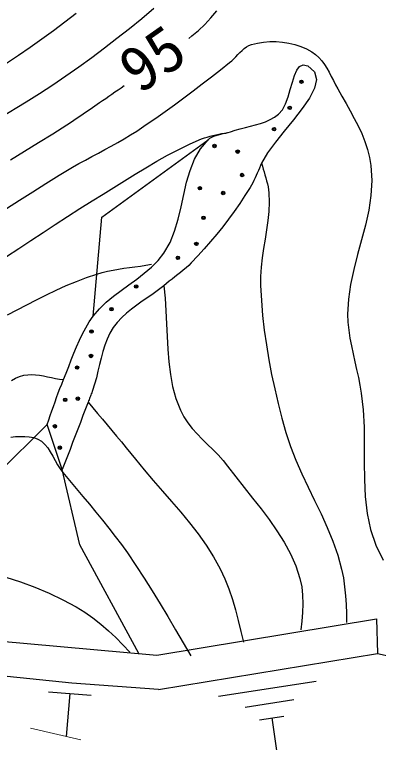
# Model space of a CAD drawing. Units: millimetres, scale not verified. Extents: x 40000 to 680000, y 20000 to 380000.
# Drawn here: x 228530 to 239100, y 277012 to 298164 of the extents above; entities that cross this region are included whole.
import ezdxf
from ezdxf.enums import TextEntityAlignment as Align

# ---------------------------------------------------------------- set-up
doc = ezdxf.new("R2010")
doc.units = ezdxf.units.MM
doc.header["$LTSCALE"] = 1000
doc.layers.add('M-BGD', color=7, linetype='Continuous', lineweight=25)
doc.layers.add('M-WORK', color=1, linetype='Continuous', lineweight=13)
doc.styles.add('ＭＳ ゴシック', font='')
doc.styles.get('ＭＳ ゴシック').set_extended_font_data('MS Gothic')

msp = doc.modelspace()

# ---------------------------------------------------------------- linework, layer by layer
at = {"layer": 'M-BGD'}
for p, q in [((232222, 298053), (232575, 298348)), ((234235, 298069), (234403, 298273)), ((229992, 297949), (230320, 298204)), ((231865, 297762), (232222, 298053)), ((234059, 297875), (234235, 298069)), ((229660, 297700), (229992, 297949)), ((233870, 297699), (234059, 297875)), ((229324, 297455), (229660, 297700)), ((231505, 297475), (231865, 297762)), ((233683, 297544), (233777, 297621)), ((233777, 297621), (233870, 297699)), ((228984, 297215), (229324, 297455)), ((231141, 297192), (231505, 297475)), ((233589, 297468), (233683, 297544)), ((228642, 296980), (228984, 297215)), ((230772, 296915), (231141, 297192)), ((235200, 297176), (235266, 297223)), ((235266, 297223), (235336, 297262)), ((235336, 297262), (235412, 297291)), ((235412, 297291), (235585, 297334)), ((235585, 297334), (235763, 297362)), ((235763, 297362), (235945, 297376)), ((235945, 297376), (236128, 297376)), ((236128, 297376), (236311, 297362)), ((236311, 297362), (236493, 297333)), ((236493, 297333), (236671, 297291)), ((236671, 297291), (236843, 297235)), ((236843, 297235), (237009, 297165)), ((228296, 296750), (228642, 296980)), ((234960, 296940), (235018, 297002)), ((235018, 297002), (235077, 297063)), ((235077, 297063), (235137, 297122)), ((235137, 297122), (235200, 297176)), ((237009, 297165), (237165, 297081)), ((237165, 297081), (237271, 297007)), ((237271, 297007), (237367, 296920)), ((230400, 296644), (230772, 296915)), ((234512, 296561), (234776, 296767)), ((234776, 296767), (234840, 296821)), ((234840, 296821), (234901, 296879)), ((234901, 296879), (234960, 296940)), ((237367, 296920), (237452, 296822)), ((237452, 296822), (237530, 296716)), ((230023, 296379), (230400, 296644)), ((234247, 296355), (234512, 296561)), ((236660, 296390), (236729, 296549)), ((236729, 296549), (236811, 296659)), ((236811, 296659), (236914, 296706)), ((236914, 296706), (237044, 296673)), ((237044, 296673), (237241, 296500)), ((237530, 296716), (237601, 296603)), ((237601, 296603), (237668, 296486)), ((229642, 296121), (230023, 296379)), ((233982, 296150), (234247, 296355)), ((236599, 296197), (236660, 296390)), ((237241, 296500), (237300, 296281)), ((237668, 296486), (237731, 296365)), ((237731, 296365), (237792, 296244)), ((233716, 295946), (233982, 296150)), ((236540, 295986), (236599, 296197)), ((237300, 296281), (237244, 296024)), ((237792, 296244), (237854, 296124)), ((229256, 295871), (229642, 296121)), ((231355, 295853), (231445, 295915)), ((231445, 295915), (231535, 295977)), ((231535, 295977), (231625, 296039)), ((231625, 296039), (231715, 296101)), ((233448, 295744), (233716, 295946)), ((236477, 295773), (236540, 295986)), ((237244, 296024), (237098, 295737)), ((237854, 296124), (237916, 296008)), ((237916, 296008), (238037, 295795)), ((228865, 295628), (229256, 295871)), ((231086, 295667), (231176, 295729)), ((231176, 295729), (231265, 295791)), ((231265, 295791), (231355, 295853)), ((233179, 295544), (233448, 295744)), ((236404, 295572), (236477, 295773)), ((237098, 295737), (236887, 295429)), ((238037, 295795), (238159, 295581)), ((228092, 295163), (228865, 295628)), ((230728, 295418), (230862, 295511)), ((230862, 295511), (230996, 295604)), ((230996, 295604), (231086, 295667)), ((232907, 295347), (233179, 295544)), ((236313, 295398), (236404, 295572)), ((238159, 295581), (238280, 295365)), ((230459, 295233), (230594, 295325)), ((230594, 295325), (230728, 295418)), ((232633, 295154), (232907, 295347)), ((236200, 295267), (236313, 295398)), ((236887, 295429), (236634, 295107)), ((238280, 295365), (238398, 295147)), ((230188, 295051), (230323, 295141)), ((230323, 295141), (230459, 295233)), ((232357, 294965), (232633, 295154)), ((235816, 295050), (235952, 295110)), ((235952, 295110), (236080, 295181)), ((236080, 295181), (236200, 295267)), ((236634, 295107), (236365, 294780)), ((238398, 295147), (238510, 294927)), ((229776, 294784), (229914, 294872)), ((229914, 294872), (230051, 294961)), ((230051, 294961), (230188, 295051)), ((232077, 294780), (232357, 294965)), ((235086, 294847), (235234, 294884)), ((235234, 294884), (235383, 294920)), ((235383, 294920), (235530, 294958)), ((235530, 294958), (235675, 295001)), ((235675, 295001), (235816, 295050)), ((238510, 294927), (238613, 294704)), ((229228, 294446), (229638, 294698)), ((229638, 294698), (229776, 294784)), ((231713, 294556), (231896, 294666)), ((231896, 294666), (232077, 294780)), ((234207, 294627), (234291, 294648)), ((234291, 294648), (234375, 294667)), ((234321, 294632), (234386, 294654)), ((234375, 294667), (234460, 294685)), ((234386, 294654), (234454, 294673)), ((234454, 294673), (234523, 294689)), ((234460, 294685), (234545, 294703)), ((234523, 294689), (234593, 294705)), ((234545, 294703), (234630, 294721)), ((234593, 294705), (234663, 294721)), ((234630, 294721), (234714, 294739)), ((234663, 294721), (234732, 294738)), ((234714, 294739), (234798, 294760)), ((234732, 294738), (234798, 294760)), ((234798, 294760), (234940, 294806)), ((234940, 294806), (235086, 294847)), ((236365, 294780), (236105, 294455)), ((238613, 294704), (238704, 294477)), ((228819, 294194), (229228, 294446)), ((231067, 292280), (234149, 294525)), ((231340, 294344), (231527, 294449)), ((231527, 294449), (231713, 294556)), ((233627, 294404), (233962, 294548)), ((233927, 294259), (234149, 294525)), ((233962, 294548), (234043, 294578)), ((234043, 294578), (234125, 294604)), ((234125, 294604), (234207, 294627)), ((234149, 294525), (234201, 294568)), ((234201, 294568), (234259, 294603)), ((234259, 294603), (234321, 294632)), ((236105, 294455), (235877, 294141)), ((238704, 294477), (238781, 294247)), ((230964, 294140), (231152, 294241)), ((231152, 294241), (231340, 294344)), ((232976, 294078), (233299, 294247)), ((233299, 294247), (233627, 294404)), ((233757, 293959), (233927, 294259)), ((238781, 294247), (238842, 294013)), ((228408, 293944), (228819, 294194)), ((230587, 293935), (230775, 294038)), ((230775, 294038), (230964, 294140)), ((232658, 293900), (232976, 294078)), ((235877, 294141), (235706, 293846)), ((238842, 294013), (238883, 293773)), ((230214, 293725), (230400, 293831)), ((230400, 293831), (230587, 293935)), ((232343, 293714), (232658, 293900)), ((233628, 293634), (233757, 293959)), ((235706, 293846), (235674, 293775)), ((235706, 293846), (235729, 293760)), ((229825, 293493), (230214, 293725)), ((232031, 293523), (232343, 293714)), ((233528, 293289), (233628, 293634)), ((235611, 293631), (235580, 293559)), ((235642, 293703), (235611, 293631)), ((235674, 293775), (235642, 293703)), ((235729, 293760), (235753, 293675)), ((235753, 293675), (235778, 293589)), ((235778, 293589), (235804, 293504)), ((238883, 293773), (238909, 293340)), ((229439, 293255), (229825, 293493)), ((231720, 293330), (232031, 293523)), ((235516, 293415), (235483, 293344)), ((235548, 293487), (235516, 293415)), ((235580, 293559), (235548, 293487)), ((235804, 293504), (235829, 293419)), ((235829, 293419), (235852, 293333)), ((229056, 293014), (229439, 293255)), ((231410, 293135), (231720, 293330)), ((233445, 292933), (233528, 293289)), ((235411, 293205), (235371, 293138)), ((235448, 293274), (235411, 293205)), ((235483, 293344), (235448, 293274)), ((235852, 293333), (235874, 293247)), ((235874, 293247), (235892, 293160)), ((238909, 293340), (238882, 292909)), ((228674, 292770), (229056, 293014)), ((231100, 292941), (231410, 293135)), ((235371, 293138), (235223, 292903)), ((235892, 293160), (235906, 293073)), ((235906, 293073), (235915, 292985)), ((235915, 292985), (235924, 292715)), ((228291, 292527), (228674, 292770)), ((230427, 292528), (230788, 292751)), ((230788, 292751), (231100, 292941)), ((233367, 292572), (233445, 292933)), ((235223, 292903), (235069, 292671)), ((238882, 292909), (238816, 292478)), ((233282, 292215), (233367, 292572)), ((235069, 292671), (234909, 292442)), ((235924, 292715), (235912, 292445)), ((230069, 292300), (230427, 292528)), ((234909, 292442), (234745, 292217)), ((235912, 292445), (235886, 292175)), ((238816, 292478), (238721, 292048)), ((229713, 292067), (230069, 292300)), ((230816, 289404), (231067, 292280)), ((233179, 291867), (233282, 292215)), ((234745, 292217), (234576, 291996)), ((235886, 292175), (235849, 291906)), ((229359, 291832), (229713, 292067)), ((234576, 291996), (234402, 291779)), ((235849, 291906), (235806, 291636)), ((238721, 292048), (238609, 291618)), ((229006, 291596), (229359, 291832)), ((233045, 291537), (233179, 291867)), ((234402, 291779), (234223, 291565)), ((228651, 291361), (229006, 291596)), ((232869, 291232), (233045, 291537)), ((234223, 291565), (234040, 291355)), ((235806, 291636), (235762, 291366)), ((238609, 291618), (238492, 291187)), ((228295, 291129), (228651, 291361)), ((234040, 291355), (233852, 291149)), ((235762, 291366), (235722, 291097)), ((232699, 291018), (232869, 291232)), ((233852, 291149), (233661, 290948)), ((235722, 291097), (235691, 290827)), ((238492, 291187), (238382, 290756)), ((232027, 290834), (232186, 290857)), ((232186, 290857), (232346, 290881)), ((232346, 290881), (232505, 290908)), ((232507, 290824), (232699, 291018)), ((233587, 290875), (233511, 290804)), ((233661, 290948), (233587, 290875)), ((230922, 290622), (231076, 290667)), ((231076, 290667), (231232, 290705)), ((231232, 290705), (231389, 290737)), ((231389, 290737), (231548, 290765)), ((231548, 290765), (231707, 290790)), ((231707, 290790), (231867, 290812)), ((231867, 290812), (232027, 290834)), ((232078, 290475), (232298, 290644)), ((232298, 290644), (232507, 290824)), ((233352, 290670), (233271, 290606)), ((233432, 290736), (233352, 290670)), ((233511, 290804), (233432, 290736)), ((235691, 290827), (235673, 290556)), ((238382, 290756), (238289, 290324)), ((230324, 290408), (230621, 290520)), ((230621, 290520), (230922, 290622)), ((231852, 290311), (232078, 290475)), ((233024, 290414), (232942, 290350)), ((233106, 290478), (233024, 290414)), ((233189, 290542), (233106, 290478)), ((233271, 290606), (233189, 290542)), ((235673, 290556), (235674, 290286)), ((229741, 290156), (230031, 290286)), ((230031, 290286), (230324, 290408)), ((231624, 290148), (231852, 290311)), ((232862, 290284), (232712, 290166)), ((232942, 290350), (232862, 290284)), ((232862, 290284), (232901, 289919)), ((235674, 290286), (235698, 289854)), ((238289, 290324), (238227, 289889)), ((229168, 289878), (229453, 290019)), ((229453, 290019), (229741, 290156)), ((231402, 289981), (231624, 290148)), ((232557, 290052), (232398, 289942)), ((232712, 290166), (232557, 290052)), ((228884, 289732), (229168, 289878)), ((230992, 289613), (231189, 289804)), ((231189, 289804), (231402, 289981)), ((232239, 289832), (232081, 289721)), ((232398, 289942), (232239, 289832)), ((232901, 289919), (232927, 289551)), ((235698, 289854), (235735, 289422)), ((238227, 289889), (238205, 289453)), ((228320, 289435), (228602, 289584)), ((228602, 289584), (228884, 289732)), ((230816, 289404), (230992, 289613)), ((231927, 289606), (231780, 289486)), ((232081, 289721), (231927, 289606)), ((230700, 289237), (230816, 289404)), ((231641, 289357), (231513, 289219)), ((231780, 289486), (231641, 289357)), ((232927, 289551), (232945, 289180)), ((235735, 289422), (235784, 288992)), ((238205, 289453), (238215, 289222)), ((230595, 289063), (230700, 289237)), ((231513, 289219), (231398, 289069)), ((232945, 289180), (232960, 288808)), ((238215, 289222), (238238, 288991)), ((230499, 288883), (230595, 289063)), ((231398, 289069), (231300, 288905)), ((235784, 288992), (235844, 288562)), ((238238, 288991), (238272, 288762)), ((230411, 288699), (230499, 288883)), ((231218, 288733), (231150, 288554)), ((231300, 288905), (231218, 288733)), ((232960, 288808), (232980, 288438)), ((238272, 288762), (238314, 288533)), ((230251, 288320), (230329, 288511)), ((230329, 288511), (230411, 288699)), ((231150, 288554), (231092, 288370)), ((235844, 288562), (235915, 288134)), ((238314, 288533), (238362, 288305)), ((230176, 288129), (230251, 288320)), ((231092, 288370), (231042, 288182)), ((232980, 288438), (233009, 288071)), ((238362, 288305), (238414, 288077)), ((230102, 287937), (230176, 288129)), ((231042, 288182), (230997, 287992)), ((235915, 288134), (235996, 287707)), ((230027, 287745), (230102, 287937)), ((230997, 287992), (230952, 287802)), ((233009, 288071), (233055, 287708)), ((238414, 288077), (238466, 287849)), ((228672, 287645), (228798, 287681)), ((228798, 287681), (228912, 287698)), ((228912, 287698), (229026, 287703)), ((229026, 287703), (229141, 287698)), ((229141, 287698), (229256, 287684)), ((229256, 287684), (229372, 287664)), ((229372, 287664), (229488, 287641)), ((229950, 287556), (230027, 287745)), ((230952, 287802), (230906, 287612)), ((233055, 287708), (233122, 287351)), ((235996, 287707), (236086, 287283)), ((238466, 287849), (238517, 287621)), ((228436, 287533), (228552, 287595)), ((228552, 287595), (228672, 287645)), ((229488, 287641), (229603, 287616)), ((229603, 287616), (229719, 287592)), ((229719, 287592), (229835, 287571)), ((229835, 287571), (229950, 287556)), ((229898, 287427), (229950, 287556)), ((230906, 287612), (230855, 287424)), ((238517, 287621), (238563, 287392)), ((229799, 287168), (229848, 287298)), ((229848, 287298), (229898, 287427)), ((230855, 287424), (230796, 287240)), ((233122, 287351), (233218, 287002)), ((236086, 287283), (236186, 286860)), ((238563, 287392), (238602, 287163)), ((229705, 286908), (229752, 287038)), ((229752, 287038), (229799, 287168)), ((230719, 287038), (230706, 287004)), ((230732, 287071), (230719, 287038)), ((230745, 287105), (230732, 287071)), ((230758, 287139), (230745, 287105)), ((230771, 287172), (230758, 287139)), ((230783, 287206), (230771, 287172)), ((230796, 287240), (230783, 287206)), ((238602, 287163), (238657, 286673)), ((229659, 286777), (229705, 286908)), ((230667, 286903), (230591, 286707)), ((230680, 286937), (230667, 286903)), ((230667, 286903), (230804, 286737)), ((230693, 286970), (230680, 286937)), ((230706, 287004), (230693, 286970)), ((233218, 287002), (233347, 286663)), ((236186, 286860), (236294, 286440)), ((229567, 286516), (229613, 286646)), ((229613, 286646), (229659, 286777)), ((230591, 286707), (230516, 286510)), ((230804, 286737), (230942, 286571)), ((233347, 286663), (233444, 286476)), ((238657, 286673), (238681, 286173)), ((229521, 286385), (229567, 286516)), ((230516, 286510), (230441, 286314)), ((230942, 286571), (231081, 286406)), ((231081, 286406), (231219, 286240)), ((233444, 286476), (233559, 286301)), ((236294, 286440), (236409, 286023)), ((225887, 282688), (229474, 286255)), ((229474, 286255), (229521, 286385)), ((229915, 284940), (229474, 286255)), ((230441, 286314), (230366, 286118)), ((231219, 286240), (231357, 286075)), ((233559, 286301), (233690, 286135)), ((230366, 286118), (230291, 285922)), ((231357, 286075), (231495, 285909)), ((233690, 286135), (233832, 285977)), ((233832, 285977), (233982, 285823)), ((236409, 286023), (236542, 285615)), ((238681, 286173), (238687, 285667)), ((228421, 285880), (228556, 285898)), ((228556, 285898), (228690, 285907)), ((228690, 285907), (228825, 285906)), ((228825, 285906), (228958, 285894)), ((228958, 285894), (229088, 285871)), ((229088, 285871), (229209, 285829)), ((229209, 285829), (229315, 285762)), ((229315, 285762), (229408, 285674)), ((230291, 285922), (230215, 285725)), ((231495, 285909), (231633, 285743)), ((233982, 285823), (234136, 285672)), ((229408, 285674), (229492, 285571)), ((229492, 285571), (229568, 285455)), ((230215, 285725), (230140, 285529)), ((231633, 285743), (231770, 285576)), ((231770, 285576), (231906, 285409)), ((234136, 285672), (234290, 285521)), ((236542, 285615), (236698, 285214)), ((238687, 285667), (238687, 285159)), ((229568, 285455), (229640, 285333)), ((230140, 285529), (230065, 285333)), ((231906, 285409), (232041, 285241)), ((234290, 285521), (234441, 285367)), ((234441, 285367), (234585, 285208)), ((229640, 285333), (229710, 285207)), ((229710, 285207), (229781, 285082)), ((229990, 285137), (229915, 284940)), ((230065, 285333), (229990, 285137)), ((232041, 285241), (232297, 284929)), ((234585, 285208), (234718, 285042)), ((236698, 285214), (236872, 284820)), ((238687, 285159), (238693, 284654)), ((229781, 285082), (229855, 284963)), ((229855, 284963), (229935, 284855)), ((230425, 282756), (229915, 284940)), ((232297, 284929), (232560, 284621)), ((234718, 285042), (234954, 284731)), ((229935, 284855), (230125, 284623)), ((234954, 284731), (235199, 284423)), ((236872, 284820), (237057, 284430)), ((230125, 284623), (230317, 284393)), ((232560, 284621), (232826, 284316)), ((238693, 284654), (238718, 284156)), ((230317, 284393), (230509, 284163)), ((232826, 284316), (233093, 284010)), ((235199, 284423), (235446, 284114)), ((237057, 284430), (237246, 284041)), ((230509, 284163), (230702, 283934)), ((235446, 284114), (235691, 283803)), ((238718, 284156), (238772, 283668)), ((230702, 283934), (230893, 283703)), ((233093, 284010), (233356, 283702)), ((237246, 284041), (237433, 283651)), ((230893, 283703), (231082, 283471)), ((233356, 283702), (233612, 283390)), ((235691, 283803), (235928, 283487)), ((237433, 283651), (237611, 283259)), ((238772, 283668), (238870, 283196)), ((231082, 283471), (231270, 283237)), ((235928, 283487), (236152, 283166)), ((231270, 283237), (231453, 283001)), ((233612, 283390), (233859, 283071)), ((237611, 283259), (237775, 282862)), ((233859, 283071), (234091, 282744)), ((236152, 283166), (236359, 282836)), ((238870, 283196), (239022, 282743)), ((231453, 283001), (231633, 282761)), ((236359, 282836), (236542, 282496)), ((237775, 282862), (237916, 282458)), ((232137, 279599), (230425, 282756)), ((231633, 282761), (231808, 282519)), ((234091, 282744), (234307, 282406)), ((239022, 282743), (239241, 282313)), ((231808, 282519), (232056, 282157)), ((234307, 282406), (234502, 282055)), ((236542, 282496), (236697, 282144)), ((237916, 282458), (238029, 282045)), ((232056, 282157), (232296, 281790)), ((234502, 282055), (234638, 281767)), ((236697, 282144), (236819, 281777)), ((238029, 282045), (238080, 281791)), ((228277, 281815), (228702, 281678)), ((232296, 281790), (232530, 281419)), ((234638, 281767), (234755, 281471)), ((236819, 281777), (236871, 281534)), ((238080, 281791), (238117, 281534)), ((228702, 281678), (229120, 281522)), ((236871, 281534), (236898, 281287)), ((238117, 281534), (238143, 281277)), ((229120, 281522), (229530, 281348)), ((229530, 281348), (229931, 281156)), ((232530, 281419), (232758, 281044)), ((234755, 281471), (234857, 281169)), ((229931, 281156), (230321, 280948)), ((234857, 281169), (234947, 280863)), ((236898, 281287), (236904, 281038)), ((238143, 281277), (238159, 281017)), ((230321, 280948), (230568, 280796)), ((232758, 281044), (232983, 280667)), ((236904, 281038), (236894, 280787)), ((238159, 281017), (238169, 280757)), ((230568, 280796), (230806, 280630)), ((234947, 280863), (235029, 280552)), ((236894, 280787), (236871, 280535)), ((238169, 280757), (238175, 280496)), ((230806, 280630), (231034, 280451)), ((232663, 279552), (239047, 280603)), ((232983, 280667), (233206, 280289)), ((235029, 280552), (235105, 280240)), ((236871, 280535), (236841, 280281)), ((239047, 280603), (239073, 279596)), ((231034, 280451), (231254, 280260)), ((233206, 280289), (233427, 279910)), ((231254, 280260), (231468, 280060)), ((231468, 280060), (231675, 279852)), ((235105, 280240), (235179, 279927)), ((227692, 279999), (232663, 279552)), ((231675, 279852), (231878, 279640)), ((233427, 279910), (233649, 279531)), ((232706, 278548), (239073, 279596)), ((239073, 279596), (250497, 277134)), ((230191, 278730), (227448, 279021)), ((234453, 278356), (237288, 278794)), ((232706, 278548), (230191, 278730)), ((229511, 278479), (230756, 278384)), ((230133, 278431), (230025, 277187)), ((235227, 278040), (236645, 278259)), ((235647, 277670), (236356, 277779)), ((236002, 277724), (236287, 275736))]:
    msp.add_line(p, q, dxfattribs=at)
for centre, radius in [((236862, 296212), 50), ((236862, 296212), 25), ((236521, 295453), 50), ((236521, 295453), 25), ((236066, 294833), 50), ((236066, 294833), 25), ((234338, 294345), 50), ((234338, 294345), 25), ((235011, 294180), 50), ((235011, 294180), 25), ((235138, 293500), 50), ((235138, 293500), 25), ((233914, 293116), 50), ((233914, 293116), 25), ((234590, 292978), 50), ((234590, 292978), 25), ((234017, 292256), 50), ((234017, 292256), 25), ((233811, 291498), 50), ((233811, 291498), 25), ((233274, 291095), 50), ((233274, 291095), 25), ((232061, 290260), 50), ((232061, 290260), 25), ((231345, 289604), 50), ((231345, 289604), 25), ((230765, 288955), 50), ((230765, 288955), 25), ((230750, 288242), 50), ((230750, 288242), 25), ((230345, 287905), 50), ((230345, 287905), 25), ((230368, 287002), 50), ((230000, 286968), 50), ((230000, 286968), 25), ((230368, 287002), 25), ((229701, 286198), 50), ((229701, 286198), 25), ((229845, 285577), 50), ((229845, 285577), 25)]:
    msp.add_circle(centre, radius, dxfattribs=at)
at = {"layer": 'M-WORK'}
msp.add_line((228995, 277422), (230458, 277090), dxfattribs=at)

# ---------------------------------------------------------------- texts
at = {"layer": 'M-BGD', "style": 'ＭＳ ゴシック'}
msp.add_text('95', height=1320, rotation=35.107, dxfattribs=at).set_placement((232396, 295511), align=Align.BOTTOM_LEFT)

doc.saveas('drawing.dxf')
